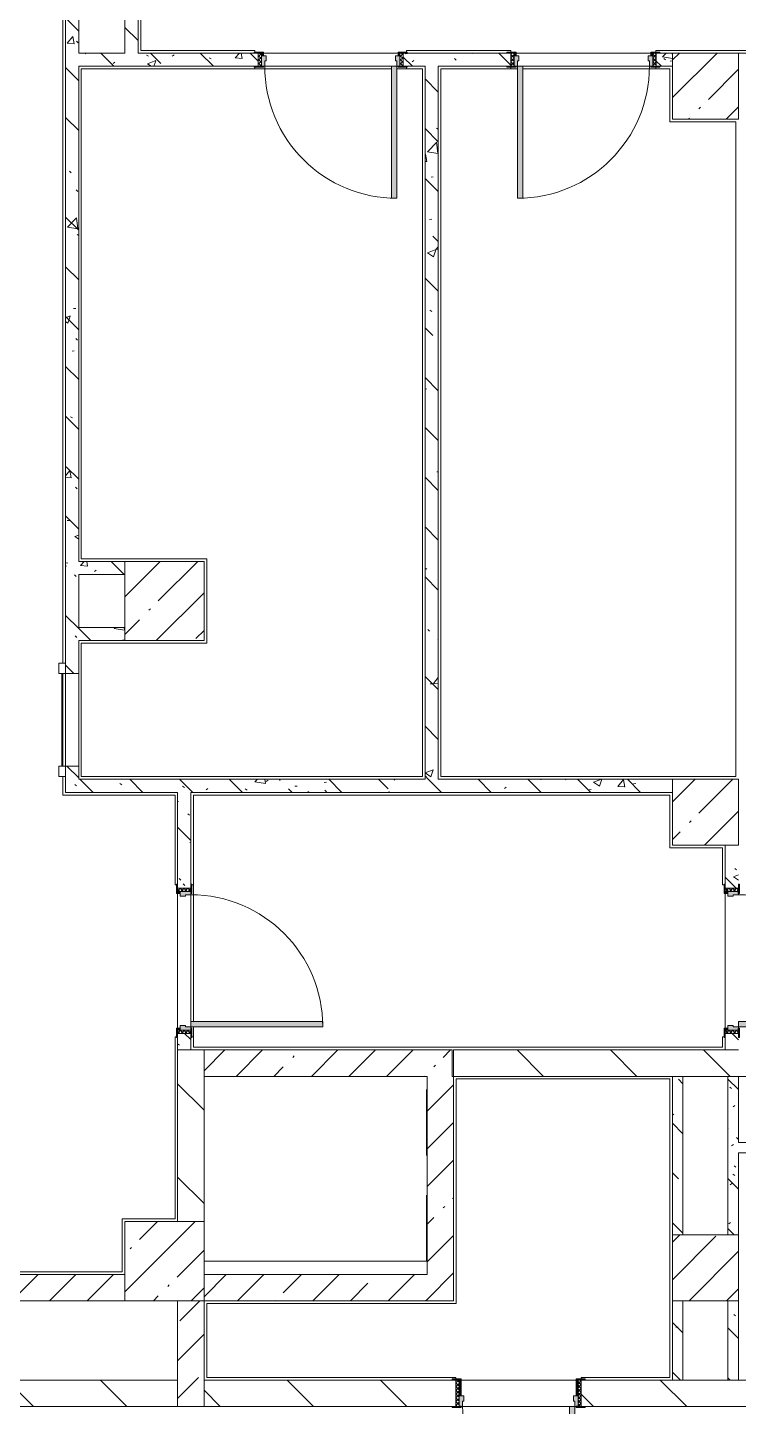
# Model space of a CAD drawing. Header units: millimetres. Extents: x 81671 to 282875, y -8553 to 29000.
# Drawn here: x 213182 to 218569, y 10900 to 21343 of the extents above; entities that cross this region are included whole.
import ezdxf

# ---------------------------------------------------------------- set-up
doc = ezdxf.new("R2010")
doc.units = ezdxf.units.MM
doc.linetypes.add('200_ШТРИХ__ш1_п0_6_', pattern=[800, 500, -300])
for name, color, linetype, lineweight in [('A-DETL-MBND-1', 7, '200_ШТРИХ__ш1_п0_6_', 9), ('A-WALL', 7, 'Continuous', 9), ('I-WALL-5', 7, 'Continuous', 5), ('S-COLS-2', 7, 'Continuous', 5)]:
    doc.layers.add(name, color=color, linetype=linetype, lineweight=lineweight)
for name, color, linetype, lineweight, true_color in [('A-DOOR-5', 7, 'Continuous', 5, 0xe2e2e2), ('A-DOOR-6', 7, 'Continuous', 5, 0xaaaaaa), ('A-DOOR-FRAM-3', 7, 'Continuous', 5, 0xe2e2e2), ('A-DOOR-FRAM-4', 7, 'Continuous', 5, 0xaaaaaa), ('A-FLOR-3', 7, 'Continuous', 5, 0xaaaaaa), ('I-WALL-7', 7, 'Continuous', 5, 0x787878)]:
    doc.layers.add(name, color=color, linetype=linetype, lineweight=lineweight, true_color=true_color)
pattern_1 = [(135, (147759.1, 0), (-377.1708, -377.1708), [533.4, -88.9, 17.78, -88.9]), (135, (147759.1, 376.94), (-377.1708, -377.1708), []), (50, (147759.1, 0), (637.6445, -55.7866), [66.675, -733.425]), (355, (147759.1, 0), (-123.3494, 668.699), [53.34, -586.74]), (100.451, (147812.23, -4.65), (514.299, 612.908), [56.665, -623.315]), (46.184, (147759.1, 177.8), (948.7764, -147.15), [100.012, -1100.137]), (96.636, (147838.2, 165.5), (830.909, 865.997), [84.998, -934.973]), (351.184, (147759.1, 177.8), (830.918, 865.988), [80.01, -880.11]), (21, (147848, 133.35), (530.6506, -357.9283), [66.675, -733.425]), (326, (147848, 133.35), (216.308, 644.6585), [53.34, -586.74]), (71.451, (147892.2, 103.5), (746.9596, 286.7243), [56.665, -623.315]), (37.5, (147759.1, 0), (10.81053, 295.9426), [16.764, -562.864, 16.764, -578.866, -588.962]), (37.5, (147759.1, 0), (10.81053, 295.9426), [-1175.258, 16.764, -572.198]), (7.5, (147759.1, 0), (233.8692, 350.6318), [16.764, -322.834, 16.764, -549.529, -224.472]), (7.5, (147759.1, 0), (233.8692, 350.6318), [-905.891, 16.764, -207.708]), (327.5, (147560.85, 0), (474.5678, -20.0513), [16.764, -205.486, 16.764, -676.656, -920.115]), (327.5, (147560.85, 0), (474.5678, -20.0513), [-915.67, 16.764, -903.351]), (317.5, (147471.95, 0), (518.4522, 88.9934), [16.764, -272.161, 16.764, -443.738, -653.415]), (317.5, (147471.95, 0), (518.4522, 88.9934), [-749.427, 16.764, -636.651])]
pattern_2 = [(45, (147759.1, 0), (-285.1231, 285.1231), []), (45, (148044.2, 0), (-285.1231, 285.1231), [504.031, -100.806, 16.764, -84.042])]
pattern_3 = [(135, (1751.41, 114.685), (-14.14214, -14.14214), []), (225, (1751.41, 114.685), (14.14214, -14.14214), [])]
pattern_4 = [(45, (-371.384, 114.685), (-14.1421, 14.1421), []), (135, (-371.384, 114.685), (-14.1421, -14.1421), [])]
pattern_5 = [(135, (147759.1, 0), (-353.5534, -353.5534), [])]

# ---------------------------------------------------------------- blocks, each defined once
blk = doc.blocks.new('BSC_Колонна _Прямоугольная - 600х600-23205240-1_4_3_птичка')
at = {"layer": 'S-COLS-2'}
h = blk.add_hatch(dxfattribs=at)
h.set_pattern_fill('FP_116', color=256, style=0, pattern_type=2)
h.set_pattern_definition([(45, (-66460, -12000), (-285.1231, 285.1231), []), (45, (-66174.88, -12000), (-285.1231, 285.1231), [504.031, -100.806, 16.764, -84.042])])
h.paths.add_polyline_path([(-300, -300), (300, -300), (300, 300), (-300, 300), (-300, -100)])
for p, q in [((300, 300), (-300, 300)), ((-300, 300), (-300, -300)), ((300, -300), (300, 300)), ((-300, -300), (300, -300))]:
    blk.add_line(p, q, dxfattribs=at)
blk = doc.blocks.new('BSC_Колонна _Прямоугольная - 600х600-V67-1_4_3_птичка')
at = {"layer": 'S-COLS-2'}
h = blk.add_hatch(dxfattribs=at)
h.set_pattern_fill('FP_125', color=256, style=0, pattern_type=2)
h.set_pattern_definition([(45, (-66460, -17000), (-285.1231, 285.1231), []), (45, (-66174.88, -17000), (-285.1231, 285.1231), [504.031, -100.806, 16.764, -84.042])])
h.paths.add_polyline_path([(-300, -300), (300, -300), (300, 300), (-300, 300), (-300, -250)])
for p, q in [((300, 300), (-300, 300)), ((-300, 300), (-300, -300)), ((300, -300), (300, 300)), ((-300, -300), (300, -300))]:
    blk.add_line(p, q, dxfattribs=at)
blk = doc.blocks.new('110_Дверь_СКБ_1Ст_Внутренняя1 - Д-11 1100x2100h_кладовые _все__ коридор _между помещениями блока столовой__ моечные _все_-V106-1_4_3_птичка')
at = {"layer": 'A-DOOR-5'}
h = blk.add_hatch(color=256, dxfattribs=at)
h.paths.add_polyline_path([(537.5, -30), (537.5, 50), (512.5, 50), (512.5, 10), (502.5, 10), (502.5, -30), (512.5, -30)])
h.paths.add_polyline_path([(-477.5, -6), (-477.5, 10), (-487.5, 10), (-487.5, 50), (-512.5, 50), (-512.5, -30), (-477.5, -30)])
at = {"layer": 'A-DOOR-6'}
h = blk.add_hatch(dxfattribs=at)
h.set_pattern_fill('FP_17', color=256, style=0, pattern_type=2)
h.set_pattern_definition(pattern_3)
h.paths.add_polyline_path([(562.5, 50), (537.5, 50), (537.5, -50), (562.5, -50)])
at = {"layer": 'A-DOOR-FRAM-3'}
for points in [[(512.5, 70), (512.5, 1050), (472.5, 1050), (472.5, 50), (512.5, 50)], [(-497.5, 50), (-497.5, 58), (-567.5, 58), (-562.5, 50), (-512.5, 50)], [(592.5, 58), (522.5, 58), (522.5, 50), (592.5, 50)], [(-497.5, -50), (-567.5, -50), (-562.5, -58), (-497.5, -58)], [(-497.5, -30), (-512.5, -30), (-512.5, -50), (-497.5, -50)], [(537.5, -30), (522.5, -30), (522.5, -50), (537.5, -50)], [(592.5, -50), (522.5, -50), (522.5, -58), (592.5, -58)]]:
    blk.add_hatch(color=256, dxfattribs=at).paths.add_polyline_path(points)
at = {"layer": 'A-DOOR-FRAM-4'}
h = blk.add_hatch(dxfattribs=at)
h.set_pattern_fill('FP_18', color=256, style=0, pattern_type=2)
h.set_pattern_definition(pattern_4)
h.paths.add_polyline_path([(-512.5, -50), (-512.5, 50), (-537.5, 50), (-537.5, -50)])
at = {"layer": 'A-DOOR-6'}
for p, q in [((512.5, 1050), (472.5, 1050)), ((472.5, 1050), (472.5, 50)), ((512.5, 50), (512.5, 1050)), ((472.5, 50), (512.5, 50))]:
    blk.add_line(p, q, dxfattribs=at)
blk.add_arc((512.5, 50), 1000, 90, 180, dxfattribs=at)
at = {"layer": 'A-DOOR-FRAM-4'}
for p, q in [((-497.5, 58), (-567.5, 58)), ((-567.5, 58), (-567.5, 50)), ((-567.5, 50), (-497.5, 50)), ((-512.5, 50), (-537.5, 50)), ((-537.5, 50), (-537.5, -50)), ((-487.5, 50), (-512.5, 50)), ((-512.5, 50), (-512.5, -30)), ((-512.5, -50), (-512.5, 50)), ((-497.5, 50), (-512.5, 50)), ((-512.5, 50), (-512.5, 49)), ((-512.5, 49), (-497.5, 49)), ((-497.5, 50), (-497.5, 58)), ((-497.5, 49), (-497.5, 50)), ((-487.5, 10), (-487.5, 50)), ((-477.5, 10), (-487.5, 10)), ((-477.5, -30), (-477.5, 10)), ((512.5, 10), (502.5, 10)), ((502.5, 10), (502.5, -30)), ((512.5, 50), (512.5, 10)), ((537.5, 50), (512.5, 50)), ((592.5, 58), (522.5, 58)), ((522.5, 58), (522.5, 50)), ((537.5, 50), (522.5, 50)), ((522.5, 50), (522.5, 49)), ((522.5, 50), (592.5, 50)), ((522.5, 49), (537.5, 49)), ((537.5, -30), (537.5, 50)), ((562.5, 50), (537.5, 50)), ((537.5, 50), (537.5, -50)), ((537.5, 49), (537.5, 50)), ((562.5, -50), (562.5, 50)), ((592.5, 50), (592.5, 58)), ((-497.5, -50), (-567.5, -50)), ((-567.5, -50), (-567.5, -58)), ((-567.5, -58), (-497.5, -58)), ((-537.5, -50), (-512.5, -50)), ((-512.5, -30), (-477.5, -30)), ((-497.5, -30), (-512.5, -30)), ((-512.5, -30), (-512.5, -50)), ((-512.5, -50), (-497.5, -50)), ((-497.5, -50), (-497.5, -30)), ((-497.5, -58), (-497.5, -50)), ((502.5, -30), (537.5, -30)), ((537.5, -30), (522.5, -30)), ((522.5, -30), (522.5, -50)), ((522.5, -50), (537.5, -50)), ((592.5, -50), (522.5, -50)), ((522.5, -50), (522.5, -58)), ((522.5, -58), (592.5, -58)), ((537.5, -50), (537.5, -30)), ((537.5, -50), (562.5, -50)), ((592.5, -58), (592.5, -50))]:
    blk.add_line(p, q, dxfattribs=at)
blk = doc.blocks.new('110_Дверь_СКБ_1Ст_Внутренняя1 - Д-17д _Д-9_ 950x2100h_ПУИ_ С_У персонала-24300662-1_4_3_птичка')
at = {"layer": 'A-DOOR-5'}
h = blk.add_hatch(color=256, dxfattribs=at)
h.paths.add_polyline_path([(462, 100), (437, 100), (437, 60), (427, 60), (427, 20), (462, 20)])
h.paths.add_polyline_path([(-423, 100), (-438, 100), (-438, 20), (-403, 20), (-403, 60), (-413, 60), (-413, 100)])
at = {"layer": 'A-DOOR-6'}
h = blk.add_hatch(dxfattribs=at)
h.set_pattern_fill('FP_6', color=256, style=0, pattern_type=2)
h.set_pattern_definition([(135, (1826.41, 164.685), (-14.14214, -14.14214), []), (225, (1826.41, 164.685), (14.14214, -14.14214), [])])
h.paths.add_polyline_path([(487, 100), (462, 100), (462, -100), (487, -100)])
at = {"layer": 'A-DOOR-FRAM-3'}
for points in [[(-413, 950), (-413, 100), (-373, 104), (-373, 950), (-401, 950)], [(-463, 108), (-493, 108), (-493, 100), (-423, 104), (-423, 108), (-454, 108)], [(447, 108), (447, 100), (517, 100), (517, 108), (462, 108)], [(-423, 20), (-438, 20), (-438, -100), (-423, -100)], [(447, 20), (447, -100), (462, -100), (462, 20)], [(-423, -100), (-493, -100), (-493, -108), (-423, -108)], [(517, -100), (447, -100), (447, -108), (517, -108)]]:
    blk.add_hatch(color=256, dxfattribs=at).paths.add_polyline_path(points)
at = {"layer": 'A-DOOR-FRAM-4'}
h = blk.add_hatch(dxfattribs=at)
h.set_pattern_fill('FP_7', color=256, style=0, pattern_type=2)
h.set_pattern_definition([(45, (-296.384, 164.685), (-14.1421, 14.1421), []), (135, (-296.384, 164.685), (-14.1421, -14.1421), [])])
h.paths.add_polyline_path([(-463, 100), (-463, -100), (-438, -100), (-438, 100)])
at = {"layer": 'A-DOOR-6'}
for p, q in [((-413, 950), (-413, 100)), ((-373, 950), (-413, 950)), ((-373, 100), (-373, 950)), ((-413, 100), (-373, 100))]:
    blk.add_line(p, q, dxfattribs=at)
blk.add_arc((-413, 100), 850, 360, 90, dxfattribs=at)
at = {"layer": 'A-DOOR-FRAM-4'}
for p, q in [((-423, 108), (-493, 108)), ((-493, 108), (-493, 100)), ((-423, 100), (-423, 108)), ((517, 108), (447, 108)), ((447, 108), (447, 100)), ((517, 100), (517, 108)), ((-493, 100), (-423, 100)), ((-438, 100), (-463, 100)), ((-463, 100), (-463, -100)), ((-413, 100), (-438, 100)), ((-438, 100), (-438, 20)), ((-438, -100), (-438, 100)), ((-423, 100), (-438, 100)), ((-438, 100), (-438, 99)), ((-438, 99), (-423, 99)), ((-438, 20), (-403, 20)), ((-423, 20), (-438, 20)), ((-438, 20), (-438, -100)), ((-423, 99), (-423, 100)), ((-423, -100), (-423, 20)), ((-413, 60), (-413, 100)), ((-403, 60), (-413, 60)), ((-403, 20), (-403, 60)), ((437, 60), (427, 60)), ((427, 60), (427, 20)), ((427, 20), (462, 20)), ((437, 100), (437, 60)), ((462, 100), (437, 100)), ((462, 100), (447, 100)), ((447, 100), (447, 99)), ((447, 100), (517, 100)), ((447, 99), (462, 99)), ((462, 20), (447, 20)), ((447, 20), (447, -100)), ((462, 20), (462, 100)), ((487, 100), (462, 100)), ((462, 100), (462, -100)), ((462, 99), (462, 100)), ((462, -100), (462, 20)), ((487, -100), (487, 100)), ((-423, -100), (-493, -100)), ((-493, -100), (-493, -108)), ((-463, -100), (-438, -100)), ((-438, -100), (-423, -100)), ((-423, -108), (-423, -100)), ((447, -100), (462, -100)), ((517, -100), (447, -100)), ((447, -100), (447, -108)), ((462, -100), (487, -100)), ((517, -108), (517, -100)), ((-493, -108), (-423, -108)), ((447, -108), (517, -108))]:
    blk.add_line(p, q, dxfattribs=at)
blk = doc.blocks.new('110_Дверь_СКБ_1Ст_Внутренняя1 - Д-11п 1100x2100h_кладовые _все__ коридор _между помещениями блока столовой__ моечные _все_ 2-V89-1_4_3_птичка')
at = {"layer": 'A-DOOR-5'}
h = blk.add_hatch(color=256, dxfattribs=at)
h.paths.add_polyline_path([(512.5, 50), (512.5, 10), (502.5, 10), (502.5, -30), (537.5, -30), (537.5, 50), (522.5, 50)])
h.paths.add_polyline_path([(-497.5, 50), (-512.5, 50), (-512.5, -30), (-477.5, -30), (-477.5, 10), (-487.5, 10), (-487.5, 50)])
at = {"layer": 'A-DOOR-6'}
h = blk.add_hatch(dxfattribs=at)
h.set_pattern_fill('FP_17', color=256, style=0, pattern_type=2)
h.set_pattern_definition(pattern_3)
h.paths.add_polyline_path([(562.5, 50), (537.5, 50), (537.5, -50), (562.5, -50)])
at = {"layer": 'A-DOOR-FRAM-3'}
for points in [[(-487.5, 1050), (-487.5, 50), (-447.5, 50), (-447.5, 1050)], [(-537.5, 58), (-567.5, 58), (-567.5, 50), (-497.5, 50), (-497.5, 58), (-517.5, 58)], [(592.5, 58), (522.5, 58), (522.5, 50), (592.5, 50)], [(-537.5, -50), (-567.5, -50), (-567.5, -58), (-497.5, -58), (-497.5, -50), (-513.9, -50)], [(-512.5, -30), (-512.5, -50), (-497.5, -50), (-497.5, -30)], [(522.5, -30), (522.5, -50), (537.5, -50), (537.5, -30)], [(562.5, -50), (522.5, -55.2), (522.5, -58), (592.5, -58), (592.5, -50)]]:
    blk.add_hatch(color=256, dxfattribs=at).paths.add_polyline_path(points)
at = {"layer": 'A-DOOR-FRAM-4'}
h = blk.add_hatch(dxfattribs=at)
h.set_pattern_fill('FP_18', color=256, style=0, pattern_type=2)
h.set_pattern_definition(pattern_4)
h.paths.add_polyline_path([(-512.5, 50), (-537.5, 50), (-537.5, -50), (-512.5, -48.8)])
at = {"layer": 'A-DOOR-6'}
for p, q in [((-487.5, 1050), (-487.5, 50)), ((-447.5, 1050), (-487.5, 1050)), ((-447.5, 50), (-447.5, 1050)), ((-487.5, 50), (-447.5, 50))]:
    blk.add_line(p, q, dxfattribs=at)
blk.add_arc((-487.5, 50), 1000, 360, 90, dxfattribs=at)
at = {"layer": 'A-DOOR-FRAM-4'}
for p, q in [((-497.5, 58), (-567.5, 58)), ((-567.5, 58), (-567.5, 50)), ((-567.5, 50), (-497.5, 50)), ((-512.5, 50), (-537.5, 50)), ((-537.5, 50), (-537.5, -50)), ((-487.5, 50), (-512.5, 50)), ((-512.5, 50), (-512.5, -30)), ((-512.5, -50), (-512.5, 50)), ((-497.5, 50), (-512.5, 50)), ((-512.5, 50), (-512.5, 49)), ((-512.5, 49), (-497.5, 49)), ((-497.5, 50), (-497.5, 58)), ((-497.5, 49), (-497.5, 50)), ((-487.5, 10), (-487.5, 50)), ((-477.5, 10), (-487.5, 10)), ((-477.5, -30), (-477.5, 10)), ((512.5, 10), (502.5, 10)), ((502.5, 10), (502.5, -30)), ((512.5, 50), (512.5, 10)), ((537.5, 50), (512.5, 50)), ((592.5, 58), (522.5, 58)), ((522.5, 58), (522.5, 50)), ((537.5, 50), (522.5, 50)), ((522.5, 50), (522.5, 49)), ((522.5, 50), (592.5, 50)), ((522.5, 49), (537.5, 49)), ((537.5, -30), (537.5, 50)), ((562.5, 50), (537.5, 50)), ((537.5, 50), (537.5, -50)), ((537.5, 49), (537.5, 50)), ((562.5, -50), (562.5, 50)), ((592.5, 50), (592.5, 58)), ((-497.5, -50), (-567.5, -50)), ((-567.5, -50), (-567.5, -58)), ((-567.5, -58), (-497.5, -58)), ((-537.5, -50), (-512.5, -50)), ((-512.5, -30), (-477.5, -30)), ((-497.5, -30), (-512.5, -30)), ((-512.5, -30), (-512.5, -50)), ((-512.5, -50), (-497.5, -50)), ((-497.5, -50), (-497.5, -30)), ((-497.5, -58), (-497.5, -50)), ((502.5, -30), (537.5, -30)), ((537.5, -30), (522.5, -30)), ((522.5, -30), (522.5, -50)), ((522.5, -50), (537.5, -50)), ((592.5, -50), (522.5, -50)), ((522.5, -50), (522.5, -58)), ((522.5, -58), (592.5, -58)), ((537.5, -50), (537.5, -30)), ((537.5, -50), (562.5, -50)), ((592.5, -58), (592.5, -50))]:
    blk.add_line(p, q, dxfattribs=at)
blk = doc.blocks.new('BSC_Колонна _Прямоугольная - 500х500-V126-1_4_3_птичка')
at = {"layer": 'S-COLS-2'}
h = blk.add_hatch(dxfattribs=at)
h.set_pattern_fill('FP_166', color=256, style=0, pattern_type=2)
h.set_pattern_definition([(45, (-70560, -15400), (-285.1231, 285.1231), []), (45, (-70274.88, -15400), (-285.1231, 285.1231), [504.031, -100.806, 16.764, -84.042])])
h.paths.add_polyline_path([(-250, -250), (250, -250), (250, 250), (-250, 250), (-250, 130)])
for p, q in [((250, 250), (-250, 250)), ((-250, 250), (-250, -250)), ((250, -250), (250, 250)), ((-250, -250), (250, -250))]:
    blk.add_line(p, q, dxfattribs=at)
blk = doc.blocks.new('BSC_Колонна _Прямоугольная - 500х500-V143-1_4_3_птичка')
at = {"layer": 'S-COLS-2'}
h = blk.add_hatch(dxfattribs=at)
h.set_pattern_fill('FP_176', color=256, style=0, pattern_type=2)
h.set_pattern_definition([(45, (-70560, -20900), (-285.1231, 285.1231), []), (45, (-70274.88, -20900), (-285.1231, 285.1231), [504.031, -100.806, 16.764, -84.042])])
h.paths.add_polyline_path([(230, -250), (250, -250), (250, 250), (-250, 250), (-250, -250), (-181, -250)])
for p, q in [((250, 250), (-250, 250)), ((-250, 250), (-250, -250)), ((250, -250), (250, 250)), ((-250, -250), (250, -250))]:
    blk.add_line(p, q, dxfattribs=at)
blk = doc.blocks.new('Штора противопожарная_Рен - ШТ_700х700-22567375-1_4_3_птичка')
at = {"layer": 'A-DOOR-6'}
for p, q in [((-430, 100), (-350, 100)), ((-430, 50), (-430, 100)), ((-350, 50), (-430, 50)), ((-350, 100), (-350, 50)), ((-350, 78), (350, 78)), ((-350, 73), (-350, 78)), ((350, 73), (-350, 73)), ((350, 100), (430, 100)), ((350, 50), (350, 100)), ((350, 78), (350, 73)), ((430, 50), (350, 50)), ((430, 100), (430, 50))]:
    blk.add_line(p, q, dxfattribs=at)
blk = doc.blocks.new('110_Дверь_СКБ_1Ст_Внутренняя1 - Д-12 EIW 1100x2100h_кладовые _все__ коридор _между помещениями блока столовой__ моечные _все_-32933558-1_4_3_птичка')
at = {"layer": 'A-DOOR-5'}
h = blk.add_hatch(color=256, dxfattribs=at)
h.paths.add_polyline_path([(537.5, -30), (537.5, 50), (512.5, 50), (512.5, 10), (502.5, 10), (502.5, -30), (512.5, -30)])
h.paths.add_polyline_path([(-477.5, 10), (-487.5, 10), (-487.5, 50), (-512.5, 50), (-512.5, -30), (-477.5, -30), (-477.5, -6)])
at = {"layer": 'A-DOOR-6'}
h = blk.add_hatch(dxfattribs=at)
h.set_pattern_fill('FP_17', color=256, style=0, pattern_type=2)
h.set_pattern_definition(pattern_3)
h.paths.add_polyline_path([(562.5, 50), (537.5, 50), (537.5, -50), (562.5, -50)])
at = {"layer": 'A-DOOR-FRAM-3'}
for points in [[(512.5, 863.5), (512.5, 1050), (472.5, 1050), (472.5, 50), (512.5, 50), (512.5, 667.7)], [(-497.5, 50), (-497.5, 58), (-567.5, 58), (-562.5, 50), (-512.5, 50)], [(592.5, 50), (587.5, 58), (522.5, 58), (522.5, 50), (587.5, 50)], [(-497.5, -58), (-497.5, -50), (-567.5, -50), (-562.5, -58), (-512.5, -58)], [(-497.5, -30), (-512.5, -30), (-512.5, -50), (-497.5, -50)], [(537.5, -30), (522.5, -30), (522.5, -50), (537.5, -50)], [(592.5, -50), (522.5, -50), (522.5, -58), (592.5, -58)]]:
    blk.add_hatch(color=256, dxfattribs=at).paths.add_polyline_path(points)
at = {"layer": 'A-DOOR-FRAM-4'}
h = blk.add_hatch(dxfattribs=at)
h.set_pattern_fill('FP_18', color=256, style=0, pattern_type=2)
h.set_pattern_definition(pattern_4)
h.paths.add_polyline_path([(-512.5, 50), (-537.5, 50), (-537.5, -50), (-512.5, -50)])
at = {"layer": 'A-DOOR-6'}
for p, q in [((512.5, 1050), (472.5, 1050)), ((472.5, 1050), (472.5, 50)), ((512.5, 50), (512.5, 1050)), ((472.5, 50), (512.5, 50))]:
    blk.add_line(p, q, dxfattribs=at)
blk.add_arc((512.5, 50), 1000, 90, 180, dxfattribs=at)
at = {"layer": 'A-DOOR-FRAM-4'}
for p, q in [((-497.5, 58), (-567.5, 58)), ((-567.5, 58), (-567.5, 50)), ((-567.5, 50), (-497.5, 50)), ((-512.5, 50), (-537.5, 50)), ((-537.5, 50), (-537.5, -50)), ((-487.5, 50), (-512.5, 50)), ((-512.5, 50), (-512.5, -30)), ((-512.5, -50), (-512.5, 50)), ((-497.5, 50), (-512.5, 50)), ((-512.5, 50), (-512.5, 49)), ((-512.5, 49), (-497.5, 49)), ((-497.5, 50), (-497.5, 58)), ((-497.5, 49), (-497.5, 50)), ((-487.5, 10), (-487.5, 50)), ((-477.5, 10), (-487.5, 10)), ((-477.5, -30), (-477.5, 10)), ((512.5, 10), (502.5, 10)), ((502.5, 10), (502.5, -30)), ((512.5, 50), (512.5, 10)), ((537.5, 50), (512.5, 50)), ((592.5, 58), (522.5, 58)), ((522.5, 58), (522.5, 50)), ((537.5, 50), (522.5, 50)), ((522.5, 50), (522.5, 49)), ((522.5, 50), (592.5, 50)), ((522.5, 49), (537.5, 49)), ((537.5, -30), (537.5, 50)), ((562.5, 50), (537.5, 50)), ((537.5, 50), (537.5, -50)), ((537.5, 49), (537.5, 50)), ((562.5, -50), (562.5, 50)), ((592.5, 50), (592.5, 58)), ((-497.5, -50), (-567.5, -50)), ((-567.5, -50), (-567.5, -58)), ((-567.5, -58), (-497.5, -58)), ((-537.5, -50), (-512.5, -50)), ((-512.5, -30), (-477.5, -30)), ((-497.5, -30), (-512.5, -30)), ((-512.5, -30), (-512.5, -50)), ((-512.5, -50), (-497.5, -50)), ((-497.5, -50), (-497.5, -30)), ((-497.5, -58), (-497.5, -50)), ((502.5, -30), (537.5, -30)), ((537.5, -30), (522.5, -30)), ((522.5, -30), (522.5, -50)), ((522.5, -50), (537.5, -50)), ((592.5, -50), (522.5, -50)), ((522.5, -50), (522.5, -58)), ((522.5, -58), (592.5, -58)), ((537.5, -50), (537.5, -30)), ((537.5, -50), (562.5, -50)), ((592.5, -58), (592.5, -50))]:
    blk.add_line(p, q, dxfattribs=at)
blk = doc.blocks.new('110_Дверь_СКБ_1Ст_Внутренняя1 - Д-11 1100x2100h_кладовые _все__ коридор _между помещениями блока столовой__ моечные _все_-V191-1_4_3_птичка')
at = {"layer": 'A-DOOR-5'}
h = blk.add_hatch(color=256, dxfattribs=at)
h.paths.add_polyline_path([(537, 50), (512, 50), (512, 10), (502, 10), (502, -30), (537, -30)])
h.paths.add_polyline_path([(-498, 50), (-513, 50), (-513, -30), (-478, -30), (-478, 10), (-488, 10), (-488, 50)])
at = {"layer": 'A-DOOR-6'}
h = blk.add_hatch(dxfattribs=at)
h.set_pattern_fill('FP_17', color=256, style=0, pattern_type=2)
h.set_pattern_definition(pattern_3)
h.paths.add_polyline_path([(537, 50), (537, -50), (562, -50), (562, 50)])
at = {"layer": 'A-DOOR-FRAM-3'}
for points in [[(512, 1050), (472, 1050), (472, 50), (512, 50), (512, 470)], [(-562, 58), (-568, 58), (-562, 50), (-498, 50), (-498, 58), (-538, 58)], [(537, 58), (522, 58), (522, 50), (592, 50), (592, 58), (543, 58)], [(-498, -50), (-568, -50), (-562, -58), (-498, -56)], [(-498, -30), (-513, -30), (-513, -50), (-498, -50)], [(522, -30), (522, -50), (537, -50), (537, -30)], [(562, -50), (522, -50), (522, -58), (592, -58), (592, -50)]]:
    blk.add_hatch(color=256, dxfattribs=at).paths.add_polyline_path(points)
at = {"layer": 'A-DOOR-FRAM-4'}
h = blk.add_hatch(dxfattribs=at)
h.set_pattern_fill('FP_18', color=256, style=0, pattern_type=2)
h.set_pattern_definition(pattern_4)
h.paths.add_polyline_path([(-513, 50), (-538, 50), (-537, -50), (-513, -50)])
at = {"layer": 'A-DOOR-6'}
for p, q in [((472, 1050), (472, 50)), ((512, 1050), (472, 1050)), ((512, 50), (512, 1050)), ((472, 50), (512, 50))]:
    blk.add_line(p, q, dxfattribs=at)
blk.add_arc((512, 50), 1000, 90, 180, dxfattribs=at)
at = {"layer": 'A-DOOR-FRAM-4'}
for p, q in [((-498, 58), (-568, 58)), ((-568, 58), (-568, 50)), ((-568, 50), (-498, 50)), ((-513, 50), (-538, 50)), ((-538, 50), (-538, -50)), ((-488, 50), (-513, 50)), ((-513, 50), (-513, -30)), ((-513, -50), (-513, 50)), ((-498, 50), (-513, 50)), ((-513, 50), (-513, 49)), ((-513, 49), (-498, 49)), ((-498, 50), (-498, 58)), ((-498, 49), (-498, 50)), ((-488, 10), (-488, 50)), ((-478, 10), (-488, 10)), ((-478, -30), (-478, 10)), ((512, 10), (502, 10)), ((502, 10), (502, -30)), ((512, 50), (512, 10)), ((537, 50), (512, 50)), ((592, 58), (522, 58)), ((522, 58), (522, 50)), ((537, 50), (522, 50)), ((522, 50), (522, 49)), ((522, 50), (592, 50)), ((522, 49), (537, 49)), ((537, -30), (537, 50)), ((562, 50), (537, 50)), ((537, 50), (537, -50)), ((537, 49), (537, 50)), ((562, -50), (562, 50)), ((592, 50), (592, 58)), ((-498, -50), (-568, -50)), ((-568, -50), (-568, -58)), ((-568, -58), (-498, -58)), ((-538, -50), (-513, -50)), ((-513, -30), (-478, -30)), ((-498, -30), (-513, -30)), ((-513, -30), (-513, -50)), ((-513, -50), (-498, -50)), ((-498, -50), (-498, -30)), ((-498, -58), (-498, -50)), ((502, -30), (537, -30)), ((537, -30), (522, -30)), ((522, -30), (522, -50)), ((522, -50), (537, -50)), ((592, -50), (522, -50)), ((522, -50), (522, -58)), ((522, -58), (592, -58)), ((537, -50), (537, -30)), ((537, -50), (562, -50)), ((592, -58), (592, -50))]:
    blk.add_line(p, q, dxfattribs=at)

msp = doc.modelspace()

# ---------------------------------------------------------------- hatches: boundary and pattern name
at = {"layer": 'I-WALL-5'}
h = msp.add_hatch(dxfattribs=at)
h.set_pattern_fill('FP_128', color=256, style=0, pattern_type=2)
h.set_pattern_definition(pattern_5)
h.paths.add_polyline_path([(214319.1, 12300), (214519.1, 12300), (214519.1, 13600), (214319.1, 13600), (214319.1, 12320)])
h = msp.add_hatch(dxfattribs=at)
h.set_pattern_fill('FP_98', color=256, style=0, pattern_type=2)
h.set_pattern_definition(pattern_2)
h.paths.add_polyline_path([(216209.1, 13400), (216399.1, 13400), (216399.1, 13600), (214519.1, 13600), (214519.1, 13400), (216040.3, 13400)])
h = msp.add_hatch(dxfattribs=at)
h.set_pattern_fill('FP_128', color=256, style=0, pattern_type=2)
h.set_pattern_definition(pattern_5)
h.paths.add_polyline_path([(224198.9, 13400), (232459.1, 13400), (232459.1, 13600), (216409.1, 13600), (216409.1, 13400), (223855.1, 13400)])
h = msp.add_hatch(dxfattribs=at)
h.set_pattern_fill('FP_98', color=256, style=0, pattern_type=2)
h.set_pattern_definition(pattern_2)
h.paths.add_polyline_path([(216383.9, 11700), (216409.1, 11700), (216409.1, 13400), (216209.1, 13400), (216209.1, 11700)])
h = msp.add_hatch(dxfattribs=at)
h.set_pattern_fill('FP_98', color=256, style=0, pattern_type=2)
h.set_pattern_definition(pattern_2)
h.paths.add_polyline_path([(209747.5, 11700), (213919.1, 11700), (213919.1, 11900), (208519.1, 11900), (208519.1, 11700), (209719.1, 11700)])
h = msp.add_hatch(dxfattribs=at)
h.set_pattern_fill('FP_98', color=256, style=0, pattern_type=2)
h.set_pattern_definition(pattern_2)
h.paths.add_polyline_path([(214539.1, 11700), (216209.1, 11700), (216209.1, 11900), (214519.1, 11900), (214519.1, 11700)])
h = msp.add_hatch(dxfattribs=at)
h.set_pattern_fill('FP_98', color=256, style=0, pattern_type=2)
h.set_pattern_definition(pattern_2)
h.paths.add_polyline_path([(214319.1, 10900), (214519.1, 10900), (214519.1, 11700), (214319.1, 11700), (214319.1, 11100)])
h = msp.add_hatch(dxfattribs=at)
h.set_pattern_fill('FP_128', color=256, style=0, pattern_type=2)
h.set_pattern_definition(pattern_5)
h.paths.add_polyline_path([(220688.9, 10900), (221299.1, 10900), (221299.1, 11100), (220688.9, 11100)])
h.paths.add_polyline_path([(211845.1, 10900), (214319.1, 10900), (214319.1, 11100), (209919.1, 11100), (209919.1, 10900)])
h.paths.add_polyline_path([(215394.1, 10900), (216427.9, 10900), (216427.9, 11100), (214519.1, 11100), (214519.1, 10900), (214642.2, 10900)])
h.paths.add_polyline_path([(219738.9, 10900), (219738.9, 11100), (217377.9, 11100), (217377.9, 10900), (219708.9, 10900)])
at = {"layer": 'I-WALL-7'}
h = msp.add_hatch(dxfattribs=at)
h.set_pattern_fill('FP_127', color=256, style=0, pattern_type=2)
h.set_pattern_definition(pattern_1)
h.paths.add_polyline_path([(213479.7, 15550), (213569.1, 15550), (213569.1, 15750), (213469.1, 15750), (213469.1, 15550)])
h.paths.add_polyline_path([(213569.1, 16450), (213569.1, 22800), (213469.1, 22800), (213469.1, 16450)])
h = msp.add_hatch(dxfattribs=at)
h.set_pattern_fill('FP_127', color=256, style=0, pattern_type=2)
h.set_pattern_definition(pattern_1)
h.paths.add_polyline_path([(214019.1, 21150), (214019.1, 22700), (213919.1, 22700), (213919.1, 21150)])
h = msp.add_hatch(dxfattribs=at)
h.set_pattern_fill('FP_127', color=256, style=0, pattern_type=2)
h.set_pattern_definition(pattern_1)
h.paths.add_polyline_path([(214717.4, 21050), (214929.1, 21050), (214929.1, 21150), (213569.1, 21150), (213569.1, 21050), (214539.1, 21050)])
h = msp.add_hatch(dxfattribs=at)
h.set_pattern_fill('FP_127', color=256, style=0, pattern_type=2)
h.set_pattern_definition(pattern_1)
h.paths.add_polyline_path([(216844.1, 21050), (216844.1, 21150), (216029.1, 21150), (216029.1, 21050), (216814.1, 21050)])
h.paths.add_polyline_path([(223903.9, 21050), (225038.9, 21050), (225038.9, 21150), (223903.9, 21150)])
h.paths.add_polyline_path([(226209.1, 21050), (226338.9, 21050), (226338.9, 21150), (226138.9, 21150), (226138.9, 21050), (226168.9, 21050)])
h.paths.add_polyline_path([(218069.1, 21050), (218069.1, 21150), (217944.1, 21150), (217944.1, 21050), (218049.1, 21050)])
h.paths.add_polyline_path([(222478.9, 21050), (222503.9, 21050), (222503.9, 21150), (218569.1, 21150), (218569.1, 21050), (222473.9, 21050)])
h = msp.add_hatch(dxfattribs=at)
h.set_pattern_fill('FP_127', color=256, style=0, pattern_type=2)
h.set_pattern_definition(pattern_1)
h.paths.add_polyline_path([(216294.1, 15650), (216294.1, 21050), (216194.1, 21050), (216194.1, 15650), (216206.5, 15650)])
h = msp.add_hatch(dxfattribs=at)
h.set_pattern_fill('FP_127', color=256, style=0, pattern_type=2)
h.set_pattern_definition(pattern_1)
h.paths.add_polyline_path([(213569.1, 17200), (213919.1, 17200), (213919.1, 17300), (213569.1, 17300), (213569.1, 17290)])
h = msp.add_hatch(dxfattribs=at)
h.set_pattern_fill('FP_127', color=256, style=0, pattern_type=2)
h.set_pattern_definition(pattern_1)
h.paths.add_polyline_path([(213899.1, 16700), (213919.1, 16700), (213919.1, 16800), (213569.1, 16800), (213569.1, 16700), (213589.1, 16700)])
h = msp.add_hatch(dxfattribs=at)
h.set_pattern_fill('FP_127', color=256, style=0, pattern_type=2)
h.set_pattern_definition(pattern_1)
h.paths.add_polyline_path([(213899.1, 15550), (216294.1, 15550), (216294.1, 15650), (213569.1, 15650), (213569.1, 15550), (213589.1, 15550)])
h = msp.add_hatch(dxfattribs=at)
h.set_pattern_fill('FP_127', color=256, style=0, pattern_type=2)
h.set_pattern_definition(pattern_1)
h.paths.add_polyline_path([(218069.1, 15550), (218069.1, 15650), (216294.1, 15650), (216294.1, 15550), (218049.1, 15550)])
h = msp.add_hatch(dxfattribs=at)
h.set_pattern_fill('FP_127', color=256, style=0, pattern_type=2)
h.set_pattern_definition(pattern_1)
h.paths.add_polyline_path([(214419.1, 13600), (214419.1, 13725), (214319.1, 13725), (214319.1, 13600)])
h.paths.add_polyline_path([(214319.1, 14825), (214419.1, 14825), (214419.1, 15550), (214319.1, 15550), (214319.1, 14850)])
h = msp.add_hatch(dxfattribs=at)
h.set_pattern_fill('FP_127', color=256, style=0, pattern_type=2)
h.set_pattern_definition(pattern_1)
h.paths.add_polyline_path([(218514.8, 13600), (218569.1, 13600), (218569.1, 13725), (218469.1, 13725), (218469.1, 13600), (218489.1, 13600)])
h.paths.add_polyline_path([(218569.1, 14825), (218569.1, 15150), (218469.1, 15150), (218469.1, 14825)])
h = msp.add_hatch(dxfattribs=at)
h.set_pattern_fill('FP_127', color=256, style=0, pattern_type=2)
h.set_pattern_definition(pattern_1)
h.paths.add_polyline_path([(218068.9, 11120), (218069.1, 12200), (218148.9, 12200), (218148.9, 13400), (218068.9, 13400), (218068.9, 11395.9)])
h.paths.add_polyline_path([(218068.9, 11100), (218148.9, 11100), (218148.9, 11700), (218069.1, 11700), (218068.9, 11120)])
h = msp.add_hatch(dxfattribs=at)
h.set_pattern_fill('FP_127', color=256, style=0, pattern_type=2)
h.set_pattern_definition(pattern_1)
h.paths.add_polyline_path([(218569.1, 11100), (218569.1, 11700), (218489.1, 11700), (218489.1, 11100)])
h.paths.add_polyline_path([(218489.1, 12200), (218569.1, 12200), (218569.1, 13400), (218489.1, 13400), (218489.1, 12569.7)])
h = msp.add_hatch(dxfattribs=at)
h.set_pattern_fill('FP_127', color=256, style=0, pattern_type=2)
h.set_pattern_definition(pattern_1)
h.paths.add_polyline_path([(220881.4, 12820), (220899.1, 12820), (220899.1, 12900), (218569.1, 12900), (218569.1, 12820), (220879.1, 12820)])
at = {"layer": 'S-COLS-2'}
h = msp.add_hatch(dxfattribs=at)
h.set_pattern_fill('FP_98', color=256, style=0, pattern_type=2)
h.set_pattern_definition(pattern_2)
h.paths.add_polyline_path([(218489.1, 11700), (218569.1, 11700), (218569.1, 12200), (218069.1, 12200), (218069.1, 11700), (218148.9, 11700)])

# ---------------------------------------------------------------- linework, layer by layer
at = {"layer": 'A-DETL-MBND-1'}
msp.add_line((216204.1, 12000), (216204.1, 13400), dxfattribs=at)
at = {"layer": 'A-FLOR-3'}
for p, q in [((213449.1, 16530), (213449.1, 22820)), ((214039.1, 22680), (214039.1, 21170)), ((214039.1, 21170), (214904.1, 21170)), ((214904.1, 21170), (214904.1, 21158)), ((216054.1, 21158), (216054.1, 21170)), ((216054.1, 21170), (216844.1, 21170)), ((216844.1, 21170), (216844.1, 21158)), ((217944.1, 21158), (217944.1, 21170)), ((217944.1, 21170), (222478.9, 21170)), ((215939.1, 21030), (213589.1, 21030)), ((213589.1, 21030), (213589.1, 17320)), ((214904.1, 21042), (214904.1, 21030)), ((216174.1, 21030), (215979.1, 21030)), ((216054.1, 21030), (216054.1, 21042)), ((216174.1, 15670), (216174.1, 21030)), ((216894.1, 21030), (216314.1, 21030)), ((216314.1, 21030), (216314.1, 15670)), ((216844.1, 21042), (216844.1, 21030)), ((218049.1, 21030), (216934.1, 21030)), ((217944.1, 21030), (217944.1, 21042)), ((218049.1, 20630), (218049.1, 21030)), ((218549.1, 20630), (218049.1, 20630)), ((218549.1, 15670), (218549.1, 20630)), ((213589.1, 17320), (214539.1, 17320)), ((214539.1, 17320), (214539.1, 16680)), ((214539.1, 16680), (213589.1, 16680)), ((213589.1, 16680), (213589.1, 15670)), ((213449.1, 15750), (213449.1, 16450)), ((213449.1, 15530), (213449.1, 15670)), ((213589.1, 15670), (216174.1, 15670)), ((216314.1, 15670), (218549.1, 15670)), ((214299.1, 15530), (213449.1, 15530)), ((214299.1, 14850), (214299.1, 15530)), ((218049.1, 15530), (214439.1, 15530)), ((214439.1, 15530), (214439.1, 13815)), ((218049.1, 15130), (218049.1, 15530)), ((218449.1, 15130), (218049.1, 15130)), ((218449.1, 14850), (218449.1, 15130)), ((214311.1, 14850), (214299.1, 14850)), ((214439.1, 14850), (214427.1, 14850)), ((218461.1, 14850), (218449.1, 14850)), ((214299.1, 12320), (214299.1, 13700)), ((214299.1, 13700), (214311.1, 13700)), ((214427.1, 13700), (214439.1, 13700)), ((214439.1, 13775), (214439.1, 13620)), ((218449.1, 13620), (218449.1, 13700)), ((218449.1, 13700), (218461.1, 13700)), ((214439.1, 13620), (218449.1, 13620)), ((218048.9, 13380), (216429.1, 13380)), ((216429.1, 13380), (216429.1, 11680)), ((218048.9, 11120), (218048.9, 13380)), ((213899.1, 11920), (213899.1, 12320)), ((213899.1, 12320), (214299.1, 12320)), ((208539.1, 11920), (213899.1, 11920)), ((216209.1, 12000), (214519.1, 12000)), ((216429.1, 11680), (214539.1, 11680)), ((214539.1, 11680), (214539.1, 11120)), ((214539.1, 11120), (216427.9, 11120)), ((216427.9, 11120), (216427.9, 11108)), ((217377.9, 11120), (218048.9, 11120)), ((217377.9, 11108), (217377.9, 11120))]:
    msp.add_line(p, q, dxfattribs=at)
at = {"layer": 'A-WALL'}
for p, q in [((218469.1, 13600), (218569.1, 13600)), ((218148.9, 13400), (218068.9, 13400)), ((218569.1, 13400), (218489.1, 13400)), ((214319.1, 11100), (214319.1, 10900)), ((214519.1, 11100), (214519.1, 10900)), ((218068.9, 11100), (218148.9, 11100)), ((218489.1, 11100), (218569.1, 11100))]:
    msp.add_line(p, q, dxfattribs=at)
at = {"layer": 'I-WALL-5'}
for p, q in [((213469.1, 22800), (213469.1, 16530)), ((213919.1, 22800), (213919.1, 21150)), ((213569.1, 21150), (213569.1, 22700)), ((214019.1, 21150), (214019.1, 22700)), ((213919.1, 21150), (213569.1, 21150)), ((214899.1, 21150), (214019.1, 21150)), ((214969.1, 21150), (215989.1, 21150)), ((216814.1, 21150), (216059.1, 21150)), ((216884.1, 21150), (217904.1, 21150)), ((218069.1, 21150), (217974.1, 21150)), ((222473.9, 21150), (218569.1, 21150)), ((213569.1, 17300), (213569.1, 21050)), ((213569.1, 21050), (214899.1, 21050)), ((215939.1, 21050), (214979.1, 21050)), ((216059.1, 21050), (216194.1, 21050)), ((216194.1, 21050), (216194.1, 15650)), ((216294.1, 15650), (216294.1, 21050)), ((216294.1, 21050), (216814.1, 21050)), ((217894.1, 21050), (216934.1, 21050)), ((217974.1, 21050), (218069.1, 21050)), ((213919.1, 17300), (213569.1, 17300)), ((213569.1, 16800), (213569.1, 17200)), ((213569.1, 17200), (213919.1, 17200)), ((213919.1, 16800), (213569.1, 16800)), ((213569.1, 16700), (213569.1, 15650)), ((213569.1, 16700), (213919.1, 16700)), ((213469.1, 16450), (213569.1, 16450)), ((213469.1, 15750), (213469.1, 16450)), ((213569.1, 15750), (213469.1, 15750)), ((213469.1, 15670), (213469.1, 15550)), ((216194.1, 15650), (213569.1, 15650)), ((218069.1, 15650), (216294.1, 15650)), ((213469.1, 15550), (214319.1, 15550)), ((214319.1, 15550), (214319.1, 14855)), ((214419.1, 15550), (218069.1, 15550)), ((214419.1, 14855), (214419.1, 15550)), ((218469.1, 15150), (218469.1, 14855)), ((214319.1, 13765), (214319.1, 14785)), ((214419.1, 14775), (214419.1, 13815)), ((218469.1, 13765), (218469.1, 14785)), ((214319.1, 13695), (214319.1, 12300)), ((214419.1, 13600), (214419.1, 13695)), ((218469.1, 13695), (218469.1, 13600)), ((214319.1, 13600), (216399.1, 13600)), ((214519.1, 12300), (214519.1, 13600)), ((216399.1, 13400), (216399.1, 13600)), ((216409.1, 11700), (216409.1, 13600)), ((218469.1, 13600), (216409.1, 13600)), ((214519.1, 13400), (216209.1, 13400)), ((216209.1, 13400), (216209.1, 11900)), ((216399.1, 13400), (218068.9, 13400)), ((218068.9, 13400), (218068.9, 11100)), ((218148.9, 12200), (218148.9, 13400)), ((218148.9, 13400), (218489.1, 13400)), ((218489.1, 13400), (218489.1, 12200)), ((218569.1, 12900), (218569.1, 13400)), ((218569.1, 13400), (220899.1, 13400)), ((220899.1, 12900), (218569.1, 12900)), ((218569.1, 12200), (218569.1, 12820)), ((218569.1, 12820), (220899.1, 12820)), ((218069.1, 11700), (218069.1, 12200)), ((218069.1, 12200), (218148.9, 12200)), ((218489.1, 12200), (218569.1, 12200)), ((213919.1, 11900), (208519.1, 11900)), ((216209.1, 11900), (214519.1, 11900)), ((212219.1, 11700), (213919.1, 11700)), ((214319.1, 11700), (214319.1, 11100)), ((214519.1, 11700), (216409.1, 11700)), ((214519.1, 11100), (214519.1, 11700)), ((218148.9, 11700), (218069.1, 11700)), ((218148.9, 11100), (218148.9, 11700)), ((218489.1, 11700), (218489.1, 11100)), ((218569.1, 11700), (218489.1, 11700)), ((218569.1, 11100), (218569.1, 11700)), ((214319.1, 11100), (212219.1, 11100)), ((216397.9, 11100), (214519.1, 11100)), ((216467.9, 11100), (217337.9, 11100)), ((218068.9, 11100), (217407.9, 11100)), ((218489.1, 11100), (218148.9, 11100)), ((219708.9, 11100), (218569.1, 11100)), ((209719.1, 10900), (216397.9, 10900)), ((217287.9, 10900), (216477.9, 10900)), ((217407.9, 10900), (219708.9, 10900))]:
    msp.add_line(p, q, dxfattribs=at)
at = {"layer": 'S-COLS-2'}
for p, q in [((218148.9, 12200), (218069.1, 12200)), ((218069.1, 12200), (218069.1, 11700)), ((218489.1, 12200), (218148.9, 12200)), ((218569.1, 12200), (218489.1, 12200)), ((218569.1, 11700), (218569.1, 12200)), ((218069.1, 11700), (218148.9, 11700)), ((218148.9, 11700), (218489.1, 11700)), ((218489.1, 11700), (218569.1, 11700))]:
    msp.add_line(p, q, dxfattribs=at)

# ---------------------------------------------------------------- block references
at = {"layer": 'A-DOOR-6'}
for name, p, rotation in [('110_Дверь_СКБ_1Ст_Внутренняя1 - Д-11п 1100x2100h_кладовые _все__ коридор _между помещениями блока столовой__ моечные _все_ 2-V89-1_4_3_птичка', (215491.6, 21100), 180), ('110_Дверь_СКБ_1Ст_Внутренняя1 - Д-11 1100x2100h_кладовые _все__ коридор _между помещениями блока столовой__ моечные _все_-V191-1_4_3_птичка', (217406.6, 21100), 180), ('Штора противопожарная_Рен - ШТ_700х700-22567375-1_4_3_птичка', (213519.1, 16100), 89.99999999999987), ('110_Дверь_СКБ_1Ст_Внутренняя1 - Д-11 1100x2100h_кладовые _все__ коридор _между помещениями блока столовой__ моечные _все_-V106-1_4_3_птичка', (214369.1, 14287.5), 270), ('110_Дверь_СКБ_1Ст_Внутренняя1 - Д-12 EIW 1100x2100h_кладовые _все__ коридор _между помещениями блока столовой__ моечные _все_-32933558-1_4_3_птичка', (218519.1, 14287.5), 270), ('110_Дверь_СКБ_1Ст_Внутренняя1 - Д-17д _Д-9_ 950x2100h_ПУИ_ С_У персонала-24300662-1_4_3_птичка', (216915.4, 11000), 180)]:
    msp.add_blockref(name, p, dxfattribs=dict(at, rotation=rotation))
at = {"layer": 'S-COLS-2'}
for name, p in [('BSC_Колонна _Прямоугольная - 500х500-V143-1_4_3_птичка', (218319.1, 20900)), ('BSC_Колонна _Прямоугольная - 600х600-V67-1_4_3_птичка', (214219.1, 17000)), ('BSC_Колонна _Прямоугольная - 500х500-V126-1_4_3_птичка', (218319.1, 15400)), ('BSC_Колонна _Прямоугольная - 600х600-23205240-1_4_3_птичка', (214219.1, 12000))]:
    msp.add_blockref(name, p, dxfattribs=at)

doc.saveas('drawing.dxf')
